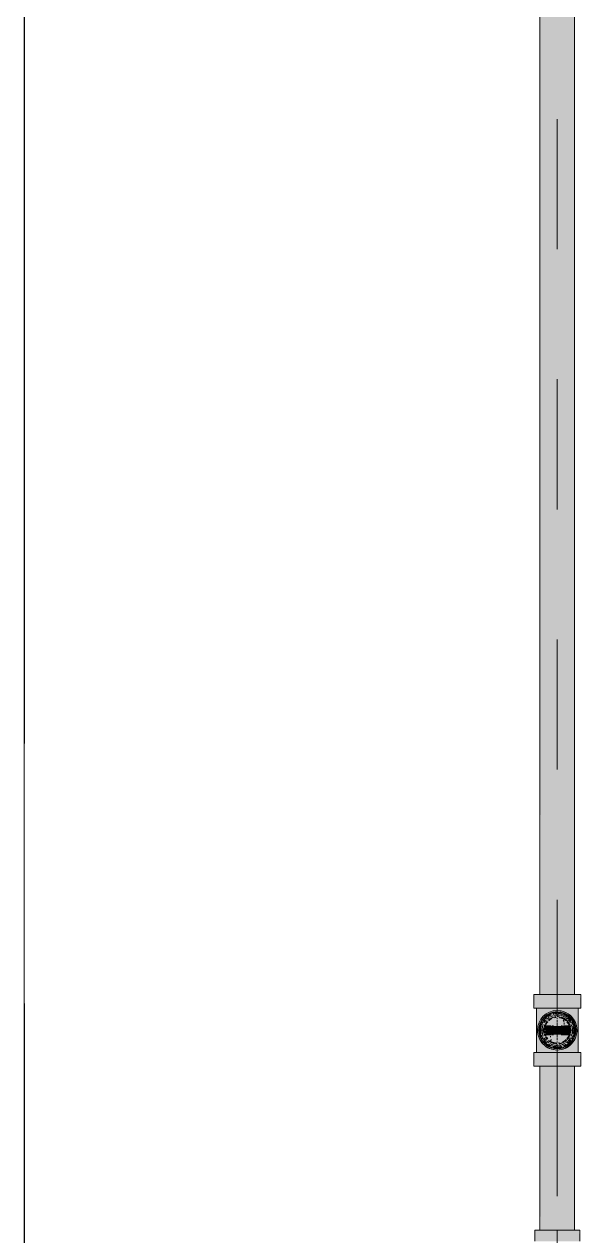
# Model space of a CAD drawing. Header units: millimetres. Extents: x -4000 to 187956, y -58990 to 162485.
# Drawn here: x 98000 to 98679, y 128199 to 129678 of the extents above; entities that cross this region are included whole.
import ezdxf

# ---------------------------------------------------------------- set-up
doc = ezdxf.new("R2010")
doc.units = ezdxf.units.MM
for name, pattern in [('Dash 1_16_', [317.5, 158.75, -158.75]), ('Grid Line', [2222.5, 1270, -317.5, 317.5, -317.5]), ('Grid Line 12_5mm', [2150, 1250, -300, 300, -300])]:
    doc.linetypes.add(name, pattern=pattern)
for name, color, linetype, lineweight in [('F-SPRN', 3, 'Continuous', 9), ('P-PIPE', 3, 'Continuous', 9), ('P-PIPE-CNTR', 3, 'Continuous', 9), ('S-GRID', 1, 'Continuous', 30)]:
    doc.layers.add(name, color=color, linetype=linetype, lineweight=lineweight)

# ---------------------------------------------------------------- blocks, each defined once
blk = doc.blocks.new('CMF2_NHAXUONG_A_rvt-1-FFS - TANG 1')
at = {"layer": 'S-GRID', "linetype": 'Grid Line 12_5mm', "lineweight": 9}
blk.add_line((98000, 161185.2), (98000, -16487.4), dxfattribs=at)
blk = doc.blocks.new('Sprinkler_Up - DN20-V371-FFS - TANG 1')
at = {"layer": 'F-SPRN', "transparency": 33554534}
for points in [[(-13.5, 0), (-3.9, 0.7), (-1.7, 2.9), (-1.2, 3.5), (-0.6, 4), (0.6, 4), (1.2, 3.5), (1.7, 2.9), (4.6, 0), (22.2, 0), (18, 13.1), (6.9, 21.2), (-6.9, 21.2), (-18, 13.1), (-22.2, 0)], [(0, -16.7), (4.3, -16.1), (11.8, -11.8), (16.1, -4.3), (16.1, 4.3), (11.8, 11.8), (8.3, 14.4), (0, 16.7), (-4.3, 16.1), (-11.8, 11.8), (-16.1, 4.3), (-16.1, -4.3), (-11.8, -11.8), (-8.3, -14.4)], [(0, -15.6), (7.8, -13.5), (13.5, -7.8), (15.1, -4), (15.1, 4), (13.5, 7.8), (7.8, 13.5), (0, 15.6), (-7.8, 13.5), (-11, 11), (-15.1, 4), (-15.1, -4), (-11, -11), (-7.8, -13.5)], [(6.9, -21.2), (18, -13.1), (22.2, 0), (3.9, -0.7), (1.7, -2.9), (1.2, -3.5), (0.6, -4), (-0.6, -4), (-1.2, -3.5), (-1.7, -2.9), (-4.6, 0), (-22.2, 0), (-18, -13.1), (-6.9, -21.2), (3.4, -21.2)], [(-10.9, -5.5), (-10.9, 5.4), (-14.5, 5.4), (-14.5, -5.5)], [(-7.7, -5.5), (-7.7, 5.4), (-10.9, 5.4), (-10.9, -5.5)], [(0, -5.5), (0, 5.4), (-7.7, 5.4), (-7.7, -5.5)], [(0, 0), (5.7, 0), (2.9, 4.9), (-2.9, 4.9), (-5.7, 0)], [(2.9, -4.9), (5.7, 0), (-5.7, 0), (-2.9, -4.9)], [(-4.6, 0), (4.6, 0), (0, 4.6)], [(0, -4.6), (4.6, 0), (-4.6, 0)], [(0, -2.6), (1.3, 0), (-1.8, 0)], [(-1.3, 0), (1.8, 0), (0, 2.6)], [(7.7, -5.5), (7.7, 5.4), (0, 5.4), (0, -5.5)], [(10.9, -5.5), (10.9, 5.4), (7.7, 5.4), (7.7, -5.5)], [(14.5, -5.5), (14.5, 5.4), (10.9, 5.4), (10.9, -5.5)]]:
    blk.add_hatch(color=1, dxfattribs=at).paths.add_polyline_path(points)
at = {"layer": 'F-SPRN', "color": 1}
for p, q in [((-11.5, 5.4), (-14.5, 5.4)), ((-14.5, 5.4), (-11.3, 5.4)), ((-14.5, 5.4), (-14.5, 3.7)), ((-14.5, 3.3), (-14.5, 0)), ((-11.5, 5.4), (-11.5, 4)), ((-10.9, 1.9), (-10.9, 3.6)), ((-10.8, 5.4), (-8, 5.4)), ((-8.1, 5.4), (-10.8, 5.4)), ((-8.1, 5.4), (-8.1, 2.8)), ((-8.1, 2.5), (-8.1, 0.7)), ((-7.7, 4.8), (-7.7, 2.7)), ((-7.7, 4.8), (-7.7, 2.7)), ((-7.7, 2.1), (-7.7, 0.5)), ((-7.7, 2.1), (-7.7, 0.5)), ((-6.7, 5.4), (-4.7, 5.4)), ((-5.8, 3.8), (-5.8, 2.2)), ((-2.1, 0), (-2.1, 0)), ((-2.1, 0), (-2.1, -0.1)), ((0, 2.1), (-0.1, 2.1)), ((2.1, 0), (2.1, 0.1)), ((2.1, 0), (2.1, 0)), ((4.7, 5.4), (6.5, 5.4)), ((7.7, 5.4), (10.8, 5.4)), ((7.7, 5.2), (7.7, 2.7)), ((7.7, 5.2), (7.7, 2.7)), ((7.7, 2.3), (7.7, 0.5)), ((7.7, 2.3), (7.7, 0.5)), ((10.8, 5.4), (8.1, 5.4)), ((8.1, 5.4), (8.1, 2.8)), ((8.1, 2.5), (8.1, 0.4)), ((10.9, 5.4), (14.5, 5.4)), ((10.9, 3.6), (10.9, 0.2)), ((14.5, 5.4), (11.5, 5.4)), ((11.5, 5.4), (11.5, 4)), ((11.5, 3), (11.5, 0.2)), ((14.5, 5.4), (14.5, -5.5)), ((-14.5, -1.3), (-14.5, -3.7)), ((-11.1, -5.5), (-14.5, -5.5)), ((-14.5, -5.5), (-11.5, -5.5)), ((-10.9, -2.6), (-10.9, -1.3)), ((-10.8, -5.5), (-8.1, -5.5)), ((-7.8, -5.5), (-10.8, -5.5)), ((-8.1, -4.2), (-8.1, -5.5)), ((-7.7, -2.7), (-7.7, -4)), ((-7.7, -2.7), (-7.7, -4)), ((-7, -5.5), (-5.8, -5.5)), ((-4.8, -5.5), (-7, -5.5)), ((-5.8, -2.3), (-5.8, -3.8)), ((-2.1, -0.3), (-2, -0.4)), ((-2, -0.4), (-2, -0.5)), ((-2, -0.5), (-2, -0.6)), ((-2, -0.6), (-2, -0.7)), ((-2, -0.7), (-1.9, -0.7)), ((-1.9, -0.7), (-1.9, -0.8)), ((-1.9, -0.8), (-1.9, -0.9)), ((-1.9, -0.9), (-1.8, -1)), ((-1.8, -1), (-1.8, -1.1)), ((-1.8, -1), (-1.8, -1)), ((-1.8, -1.1), (-1.7, -1.2)), ((-1.7, -1.2), (-1.6, -1.3)), ((-1.7, -1.2), (-1.7, -1.2)), ((-1.6, -1.3), (-1.6, -1.4)), ((-1.6, -1.4), (-1.5, -1.4)), ((-1.5, -1.4), (-1.4, -1.5)), ((-1.4, -1.5), (-1.3, -1.6)), ((-1.4, -1.5), (-1.4, -1.5)), ((-1.3, -1.6), (-1.3, -1.7)), ((-1.3, -1.7), (-1.2, -1.7)), ((-1.2, -1.7), (-1.1, -1.7)), ((-1.1, -1.7), (-1.1, -1.8)), ((-1.1, -1.8), (-1, -1.8)), ((-1, -1.8), (-0.9, -1.9)), ((-0.9, -1.9), (-0.8, -1.9)), ((-0.8, -1.9), (-0.7, -2)), ((-0.8, -1.9), (-0.8, -1.9)), ((-0.7, -2), (-0.6, -2)), ((-0.6, -2), (-0.5, -2)), ((-0.5, -2), (-0.4, -2)), ((-0.4, -2), (-0.3, -2.1)), ((-0.4, -2), (-0.4, -2)), ((-0.3, -2.1), (-0.2, -2.1)), ((-0.2, -2.1), (-0.1, -2.1)), ((-0.1, -2.1), (0, -2.1)), ((0, -2.1), (0.1, -2.1)), ((0.1, -2.1), (0.2, -2.1)), ((0.1, -2.1), (0.1, -2.1)), ((0.2, -2.1), (0.3, -2.1)), ((0.3, -2.1), (0.4, -2)), ((0.4, -2), (0.5, -2)), ((0.5, -2), (0.6, -2)), ((0.6, -2), (0.7, -2)), ((0.6, -2), (0.6, -2)), ((0.7, -2), (0.8, -1.9)), ((0.8, -1.9), (0.9, -1.9)), ((0.9, -1.9), (1, -1.8)), ((0.9, -1.9), (0.9, -1.9)), ((1, -1.8), (1.1, -1.8)), ((1.1, -1.8), (1.2, -1.7)), ((1.2, -1.7), (1.3, -1.6)), ((1.2, -1.7), (1.2, -1.7)), ((1.3, -1.6), (1.4, -1.6)), ((1.4, -1.5), (1.5, -1.5)), ((1.4, -1.6), (1.4, -1.5)), ((1.5, -1.4), (1.6, -1.3)), ((1.5, -1.5), (1.5, -1.4)), ((1.6, -1.3), (1.7, -1.2)), ((1.6, -1.3), (1.6, -1.3)), ((1.7, -1.1), (1.8, -1.1)), ((1.7, -1.2), (1.7, -1.1)), ((1.8, -1), (1.9, -0.9)), ((1.8, -1.1), (1.8, -1)), ((1.9, -0.8), (2, -0.7)), ((1.9, -0.8), (1.9, -0.8)), ((1.9, -0.9), (1.9, -0.8)), ((2, -0.4), (2.1, -0.3)), ((2, -0.5), (2, -0.4)), ((2, -0.5), (2, -0.5)), ((2, -0.6), (2, -0.5)), ((2, -0.7), (2, -0.6)), ((2.1, -0.1), (2.1, 0)), ((2.1, -0.2), (2.1, -0.1)), ((2.1, -0.3), (2.1, -0.2)), ((7, -5.5), (4.8, -5.5)), ((5.8, -2.2), (5.8, -3.8)), ((5.8, -5.5), (7, -5.5)), ((7.7, -0.5), (7.7, -2.3)), ((7.7, -0.5), (7.7, -2.3)), ((7.7, -2.7), (7.7, -5.4)), ((7.7, -2.7), (7.7, -5.4)), ((10.8, -5.5), (7.7, -5.5)), ((8.1, -0.4), (8.1, -2.5)), ((8.1, -2.8), (8.1, -5.5)), ((8.1, -5.5), (10.8, -5.5)), ((10.9, -0.2), (10.9, -3.6)), ((14.5, -5.5), (10.9, -5.5)), ((11.5, -0.2), (11.5, -3)), ((11.5, -4), (11.5, -5.5)), ((11.5, -5.5), (14.5, -5.5))]:
    blk.add_line(p, q, dxfattribs=at)
at = {"layer": 'F-SPRN', "color": 1, "flags": 128}
for points in [[(-0.6, 2), (-0.7, 2), (-0.8, 1.9), (-0.9, 1.9), (-0.9, 1.9), (-1, 1.8), (-1.1, 1.8), (-1.2, 1.7), (-1.2, 1.7), (-1.3, 1.6), (-1.4, 1.6), (-1.4, 1.5), (-1.5, 1.5), (-1.5, 1.4), (-1.6, 1.3), (-1.6, 1.3), (-1.7, 1.2), (-1.7, 1.1), (-1.8, 1.1), (-1.8, 1), (-1.9, 0.9), (-1.9, 0.8), (-1.9, 0.8), (-2, 0.7), (-2, 0.6), (-2, 0.5), (-2, 0.5), (-2, 0.4), (-2.1, 0.3), (-2.1, 0.2), (-2.1, 0.1), (-2.1, 0)], [(-0.5, 2), (-0.6, 2), (-0.6, 2)], [(-0.1, 2.1), (-0.1, 2.1), (-0.2, 2.1), (-0.3, 2.1), (-0.4, 2), (-0.5, 2)], [(2.1, 0.1), (2.1, 0.2), (2.1, 0.2), (2.1, 0.3), (2, 0.4), (2, 0.5), (2, 0.6), (2, 0.7), (1.9, 0.7), (1.9, 0.8), (1.9, 0.9), (1.8, 1), (1.8, 1), (1.8, 1.1), (1.7, 1.2), (1.7, 1.2), (1.6, 1.3), (1.6, 1.4), (1.5, 1.4), (1.4, 1.5), (1.4, 1.5), (1.3, 1.6), (1.3, 1.7), (1.2, 1.7), (1.1, 1.7), (1.1, 1.8), (1, 1.8), (0.9, 1.9), (0.8, 1.9), (0.8, 1.9), (0.7, 2), (0.6, 2), (0.5, 2), (0.4, 2), (0.4, 2), (0.3, 2.1), (0.2, 2.1), (0.1, 2.1), (0, 2.1)], [(-2.1, -0.1), (-2.1, -0.2), (-2.1, -0.2), (-2.1, -0.3)]]:
    blk.add_lwpolyline(points, dxfattribs=at)
at = {"layer": 'F-SPRN', "color": 1}
for radius, start, end in [(22.2, 360, 180), (21.9, 126.6942, 143.2701), (21.9, 108.2621, 125.7507), (16.7, 106.5995, 120), (16.7, 106.5995, 120), (21.9, 99.348, 107.901), (16.7, 96.4143, 105), (16.7, 96.4143, 105), (21.9, 90.145, 98.8503), (15.6, 95.5762, 100.6843), (15.6, 95.5762, 100.6843), (16.7, 83.0684, 90), (16.7, 83.0684, 90), (21.9, 72.5583, 89.4624), (15.6, 75.573, 80.5892), (15.6, 75.573, 80.5892), (15.6, 67.5614, 74.5481), (15.6, 67.5614, 74.5481), (16.7, 60, 75), (16.7, 60, 75), (21.9, 54.2493, 71.7379), (21.9, 36.7299, 53.3058), (21.9, 165.6773, 179.2615), (21.9, 144.7698, 164.8151), (16.7, 167.6802, 180), (16.7, 167.6802, 180), (16.7, 155.3879, 164.9693), (16.7, 155.3879, 164.9693), (15.6, 166.4265, 180), (15.6, 166.4265, 180), (15.6, 150.9409, 165), (15.6, 159.6139, 165), (16.7, 136.7213, 149.931), (16.7, 136.7213, 149.931), (15.6, 150.9409, 156.3845), (15.6, 138.4214, 150), (15.6, 138.4214, 150), (16.7, 121.4181, 130.5751), (16.7, 121.4181, 130.5751), (15.6, 120.5262, 133.2078), (15.6, 120.5262, 133.2078), (15.6, 114.4363, 119.9813), (15.6, 114.4363, 119.9813), (4.63, 155.7832, 180), (4.63, 155.7832, 180), (4.63, 109.0192, 138.2703), (4.63, 109.0192, 138.2703), (2.56, 109.0192, 168.8278), (2.56, 109.0192, 168.8278), (2.04, 109.0192, 180), (4.63, 17.9592, 90), (4.63, 17.9592, 90), (3.81, 57.0577, 90), (2.56, 14.5599, 90), (2.56, 14.5599, 90), (2.04, 10.4703, 90), (3.81, 16.1605, 43.8358), (15.6, 60.0187, 65.5637), (15.6, 60.0187, 65.5637), (15.6, 46.7922, 60), (15.6, 46.7922, 60), (16.7, 49.4249, 58.5819), (16.7, 49.4249, 58.5819), (15.6, 30, 41.5786), (15.6, 30, 41.5786), (16.7, 30, 43.2787), (16.7, 30, 43.2787), (15.6, 23.6155, 29.5646), (15.6, 15, 29.5646), (15.6, 15, 20.3861), (16.7, 15, 24.6121), (16.7, 15, 24.6121), (15.6, 360, 13.6618), (15.6, 0, 13.6618), (16.7, 360, 12.3198), (16.7, 0, 12.3198), (21.9, 15.1849, 35.2302), (21.9, 0.7385, 14.3227), (22.2, 180, 360), (21.9, 180.7385, 194.3227), (21.9, 195.1849, 215.2302), (21.9, 216.7299, 233.3058), (16.7, 180, 192.3198), (16.7, 180, 192.3198), (16.7, 195.0307, 204.6121), (16.7, 195.0307, 204.6121), (15.6, 181.9082, 193.6618), (15.6, 181.9082, 193.6618), (15.6, 197.3339, 209.5646), (15.6, 197.3339, 209.5646), (16.7, 210.069, 223.2787), (16.7, 210.069, 223.2787), (15.6, 212.5472, 221.5786), (15.6, 212.5472, 221.5786), (16.7, 229.4249, 238.5819), (16.7, 229.4249, 238.5819), (15.6, 233.795, 240), (15.6, 233.795, 240), (16.7, 240, 255), (16.7, 240, 255), (15.6, 240.0187, 254.5481), (15.6, 240.0187, 254.5481), (4.63, 197.9592, 0), (4.63, 197.9592, 360), (3.81, 196.1605, 360), (2.56, 191.1677, 270), (2.56, 191.1677, 270), (2.04, 190.4703, 270), (2.04, 270, 0), (2.56, 270, 0), (2.56, 270, 360), (16.7, 286.5995, 300), (16.7, 286.5995, 300), (15.6, 294.4363, 299.9813), (15.6, 294.4363, 299.9813), (15.6, 300, 313.2078), (15.6, 300, 313.2078), (16.7, 301.4181, 310.5751), (16.7, 301.4181, 310.5751), (15.6, 318.4214, 330), (15.6, 318.4214, 330), (16.7, 316.7213, 330), (16.7, 316.7213, 330), (21.9, 306.6942, 323.2701), (15.6, 330.4354, 345), (15.6, 330.4354, 336.3845), (15.6, 339.6139, 345), (15.6, 346.3382, 360), (15.6, 346.3382, 360), (16.7, 335.3879, 345), (16.7, 335.3879, 345), (16.7, 347.6802, 360), (16.7, 347.6802, 360), (21.9, 324.7698, 344.8151), (21.9, 345.6773, 359.2615), (21.9, 234.9759, 251.7379), (21.9, 252.5583, 269.4624), (15.6, 255, 267.64), (15.6, 255, 267.64), (16.7, 263.0684, 270), (16.7, 263.0684, 270), (21.9, 270.145, 278.8503), (15.6, 275.5762, 280.6843), (15.6, 275.5762, 280.6843), (16.7, 276.4143, 285), (16.7, 276.4143, 285), (21.9, 279.348, 287.901), (21.9, 288.2621, 305.0241)]:
    blk.add_arc((0, 0), radius, start, end, dxfattribs=at)
blk = doc.blocks.new('Steel_Transition_Threaded_HoaPhat - Standard-V373-FFS - TANG 1')
at = {"layer": 'P-PIPE', "lineweight": 13, "transparency": 33554534}
h = blk.add_hatch(color=1, dxfattribs=at)
h.paths.add_polyline_path([(98650, 128427.6), (98655.8, 128428.4), (98664.4, 128433), (98665.9, 128434.2), (98669.5, 128438.8), (98671.7, 128444.3), (98672.5, 128450.1), (98671.7, 128455.9), (98669.5, 128461.3), (98665.9, 128466), (98661.3, 128469.6), (98655.8, 128471.8), (98650, 128472.6), (98644.2, 128471.8), (98638.8, 128469.6), (98634.1, 128466), (98630.5, 128461.3), (98628.3, 128455.9), (98627.5, 128450.1), (98628.3, 128444.3), (98630.5, 128438.8), (98635.6, 128433), (98638.8, 128430.6), (98644.2, 128428.4)])
h.paths.add_polyline_path([(98650, 128430), (98644.8, 128430.7), (98639.5, 128433), (98635.8, 128435.9), (98632.6, 128440), (98630.6, 128444.9), (98629.9, 128450.1), (98630.6, 128455.3), (98632.6, 128460.1), (98635.8, 128464.3), (98640, 128467.5), (98644.8, 128469.5), (98650, 128470.2), (98655.2, 128469.5), (98660.1, 128467.5), (98664.2, 128464.3), (98667.4, 128460.1), (98669.4, 128455.3), (98670.1, 128450.1), (98669.4, 128444.9), (98667.4, 128440), (98664.2, 128435.9), (98660.1, 128432.7), (98655.2, 128430.7)])
for points in [[(98650, 128430), (98650, 128433.7), (98641.8, 128435.9), (98635.8, 128441.9), (98633.6, 128450.1), (98635.8, 128458.3), (98641.8, 128464.3), (98650, 128466.5), (98650, 128470.2), (98644.8, 128469.5), (98640, 128467.5), (98635.8, 128464.3), (98632.6, 128460.1), (98630.6, 128455.3), (98629.9, 128450.1), (98630.6, 128444.9), (98632.6, 128440), (98635.8, 128435.9), (98640, 128432.7), (98644.8, 128430.7)], [(98650, 128431.6), (98656.7, 128433), (98659.3, 128434.1), (98663.1, 128437), (98666, 128440.8), (98667.9, 128445.3), (98668.5, 128450.1), (98667.9, 128454.9), (98666, 128459.3), (98663.1, 128463.2), (98659.3, 128466.1), (98654.8, 128468), (98650, 128468.6), (98645.2, 128468), (98640.8, 128466.1), (98636.9, 128463.2), (98634, 128459.3), (98632.1, 128454.9), (98631.5, 128450.1), (98632.1, 128445.3), (98634, 128440.8), (98636.9, 128437), (98643.3, 128433), (98645.2, 128432.2)], [(98650, 128430), (98655.2, 128430.7), (98660.5, 128433), (98664.2, 128435.9), (98667.4, 128440), (98669.4, 128444.9), (98670.1, 128450.1), (98669.4, 128455.3), (98667.4, 128460.1), (98664.2, 128464.3), (98660.1, 128467.5), (98655.2, 128469.5), (98650, 128470.2), (98650, 128466.5), (98658.2, 128464.3), (98664.2, 128458.3), (98666.4, 128450.1), (98664.2, 128441.9), (98658.2, 128435.9), (98650, 128433)]]:
    blk.add_hatch(color=1, dxfattribs=at).paths.add_polyline_path(points)
at = {"layer": 'P-PIPE', "color": 20, "lineweight": 13}
for radius, start, end in [(22.5, 90, 270), (22.5, 90, 195), (22.5, 270, 90), (22.5, 300, 90), (20.1, 150, 162.7449), (18.5, 157.6232, 165), (18.5, 157.6232, 165), (20.1, 135, 148.1553), (18.5, 136.4297, 150), (18.5, 136.4297, 150), (20.1, 128.8856, 135), (16.4, 143.5463, 150), (18.5, 123.4976, 133.2041), (18.5, 123.4976, 133.2041), (20.1, 109.6859, 125.0043), (16.4, 121.0738, 128.0319), (18.5, 106.819, 120), (18.5, 106.819, 120), (16.4, 113.4045, 120), (16.4, 107.4657, 111.9681), (20.1, 100.9975, 105), (18.5, 91.4353, 103.2046), (18.5, 91.4353, 103.2046), (16.4, 96.2132, 104.6042), (20.1, 90.5246, 98.5089), (18.5, 78.0986, 90), (18.5, 78.0986, 90), (20.1, 75.0607, 87.9279), (18.5, 60, 75), (18.5, 60, 75), (16.4, 66.9681, 72.9388), (20.1, 54.9957, 75), (16.4, 60.5934, 66.5955), (18.5, 46.7959, 56.5024), (18.5, 46.7959, 56.5024), (20.1, 31.8447, 51.1144), (18.5, 30, 43.5703), (18.5, 30, 43.5703), (18.5, 15, 22.3768), (18.5, 15, 22.3768), (20.1, 17.2551, 30), (22.5, 195, 270), (20.1, 166.0499, 193.9501), (20.1, 197.2551, 210), (18.5, 166.5939, 193.4061), (18.5, 166.5939, 180), (18.5, 180, 193.4061), (18.5, 195, 202.3768), (18.5, 195, 202.3768), (16.4, 180.8106, 191.4533), (16.4, 168.5467, 175.1607), (16.4, 158.0319, 163.506), (16.4, 210.6635, 216.4537), (16.4, 338.0319, 342.8691), (16.4, 351.9681, 0), (16.4, 0, 6.4537), (18.5, 337.6232, 345), (18.5, 337.6232, 345), (20.1, 330, 342.7449), (18.5, 346.5939, 13.4061), (18.5, 0, 13.4061), (18.5, 346.5939, 0), (20.1, 346.0499, 13.9501), (20.1, 211.8447, 231.1144), (18.5, 210, 223.5703), (18.5, 210, 223.5703), (18.5, 226.7959, 236.5024), (18.5, 226.7959, 236.5024), (20.1, 238.4084, 240), (20.1, 240, 255), (18.5, 240, 248.4953), (18.5, 240, 248.4953), (16.4, 240, 246.5955), (18.5, 248.8886, 255), (18.5, 248.8886, 255), (20.1, 255.0607, 267.9279), (18.5, 258.0986, 270), (18.5, 258.0986, 270), (16.4, 264.1652, 268.506), (22.5, 270, 285), (20.1, 270.5246, 278.5089), (18.5, 271.4353, 283.2046), (18.5, 271.4353, 283.2046), (16.4, 276.2132, 283.9063), (20.1, 280.9975, 285), (16.4, 287.4657, 291.9681), (18.5, 286.819, 291.1114), (18.5, 286.819, 291.1114), (22.5, 285, 300), (16.4, 293.5463, 300), (18.5, 291.5047, 300), (18.5, 291.5047, 300), (20.1, 289.6859, 301.5916), (18.5, 303.4976, 313.2041), (18.5, 303.4976, 313.2041), (20.1, 308.8856, 328.1553), (18.5, 316.4297, 330), (18.5, 316.4297, 330)]:
    blk.add_arc((98650, 128450.1), radius, start, end, dxfattribs=at)

msp = doc.modelspace()

# ---------------------------------------------------------------- block references
at = {"lineweight": 5}
msp.add_blockref('CMF2_NHAXUONG_A_rvt-1-FFS - TANG 1', (0, 0), dxfattribs=at)

# ---------------------------------------------------------------- next in the draw order: hatches: boundary and pattern name
at = {"layer": 'P-PIPE', "transparency": 33554534}
for points in [[(98650, 128493.7), (98650, 131149.4), (98628.9, 131149.4), (98629.6, 128493.7), (98644.5, 128493.7)], [(98650, 128493.7), (98671.1, 128493.7), (98670.4, 131149.4), (98650, 131149.4), (98650, 128506)], [(98629.8, 128477), (98650, 128477), (98650, 128493.7), (98621.4, 128493.7), (98622.4, 128477), (98625.4, 128477)], [(98678.6, 128477), (98677.7, 128493.7), (98650, 128493.7), (98650, 128477), (98677.7, 128477)], [(98624.7, 128423.1), (98650, 128423.1), (98650, 128428.9), (98640.8, 128431.3), (98633.9, 128436.8), (98631.7, 128439.4), (98629.2, 128446.2), (98629.2, 128454), (98633.9, 128463.4), (98637.7, 128467), (98644.3, 128470.2), (98650, 128471.2), (98650, 128477), (98624.7, 128477)], [(98650, 128426), (98656.2, 128426.8), (98662.1, 128429.2), (98667.1, 128433), (98670.9, 128438), (98673.3, 128443.8), (98674.1, 128450.1), (98673.3, 128456.3), (98670.9, 128462.1), (98667.1, 128467.1), (98662.1, 128471), (98656.2, 128473.4), (98650, 128474.2), (98643.8, 128473.4), (98637.9, 128471), (98633, 128467.1), (98629.1, 128462.1), (98626.7, 128456.3), (98625.9, 128450.1), (98626.7, 128443.8), (98629.1, 128438), (98633, 128433), (98637.9, 128429.2), (98643.8, 128426.8)], [(98671.9, 128423.1), (98675.3, 128423.1), (98674.4, 128477), (98650, 128477), (98650, 128471.2), (98659.2, 128468.9), (98666.1, 128463.4), (98668.3, 128460.7), (98670.8, 128454), (98670.8, 128446.2), (98666.1, 128436.8), (98662, 128433), (98655.7, 128430), (98650, 128428.9), (98650, 128423.1), (98667.9, 128423.1)], [(98641.7, 128435.6), (98642.8, 128437.6), (98641.7, 128441.7), (98642.8, 128445.9), (98645.8, 128449), (98657.2, 128454.3), (98658.4, 128458.4), (98657.2, 128462.6), (98655.9, 128464.3), (98650, 128466.8), (98641.7, 128464.6), (98635.5, 128458.4), (98633.3, 128450.1), (98635.5, 128441.7), (98638.2, 128438.3)], [(98650, 128433.4), (98658.4, 128435.6), (98661.8, 128438.3), (98666.1, 128445.8), (98666.1, 128454.4), (98661.8, 128461.9), (98658.4, 128464.6), (98650, 128466.8), (98645.7, 128466.2), (98638.2, 128461.9), (98633.9, 128454.4), (98633.9, 128445.8), (98638.2, 128438.3), (98641.7, 128435.6)], [(98650, 128406.4), (98650, 128423.1), (98621.4, 128423.1), (98622.4, 128406.4), (98642.6, 128406.4)], [(98678.6, 128406.4), (98677.7, 128423.1), (98650, 128423.1), (98650, 128406.4), (98677.7, 128406.4)], [(98644.5, 128206), (98650, 128206), (98650, 128406.4), (98628.9, 128406.4), (98629.6, 128206), (98639.5, 128206)], [(98650, 128206), (98671.1, 128206), (98670.4, 128406.4), (98650, 128406.4), (98650, 128360)], [(98622.7, 128192.7), (98677.4, 128192.7), (98676.4, 128206), (98622.7, 128206)]]:
    msp.add_hatch(color=1, dxfattribs=at).paths.add_polyline_path(points)

# ---------------------------------------------------------------- next in the draw order: linework, layer by layer
at = {"layer": 'P-PIPE', "color": 20, "lineweight": 13}
for p, q in [((98628.9, 131149.4), (98628.9, 128493.7)), ((98671.1, 128493.7), (98671.1, 131149.4)), ((98621.4, 128493.7), (98621.4, 128477)), ((98625.2, 128493.7), (98621.4, 128493.7)), ((98650, 128493.7), (98621.4, 128493.7)), ((98625.3, 128493.7), (98625.2, 128493.7)), ((98628.8, 128493.7), (98625.3, 128493.7)), ((98628.9, 128493.7), (98629.6, 128493.7)), ((98629.7, 128493.7), (98635.1, 128493.7)), ((98635, 128493.7), (98629.8, 128493.7)), ((98635.6, 128493.7), (98664.4, 128493.7)), ((98642.6, 128493.7), (98635.7, 128493.7)), ((98650, 128493.7), (98642.6, 128493.7)), ((98657.4, 128493.7), (98650, 128493.7)), ((98678.6, 128493.7), (98650, 128493.7)), ((98664.3, 128493.7), (98657.4, 128493.7)), ((98664.9, 128493.7), (98670.3, 128493.7)), ((98670.2, 128493.7), (98665, 128493.7)), ((98670.4, 128493.7), (98671.1, 128493.7)), ((98678.6, 128493.7), (98671.2, 128493.7)), ((98678.6, 128477), (98678.6, 128493.7)), ((98621.4, 128477), (98624.6, 128477)), ((98621.4, 128477), (98650, 128477)), ((98624.7, 128477), (98624.7, 128423.1)), ((98625.6, 128477), (98624.7, 128477)), ((98642.6, 128477), (98624.7, 128477)), ((98625.2, 128477), (98625.3, 128477)), ((98625.5, 128477), (98629.8, 128477)), ((98628.1, 128477), (98625.6, 128477)), ((98632.1, 128477), (98628.1, 128477)), ((98629.8, 128477), (98634.7, 128477)), ((98634.6, 128477), (98632.1, 128477)), ((98637.4, 128477), (98635.6, 128477)), ((98635.7, 128477), (98641.9, 128477)), ((98641.9, 128477), (98637.4, 128477)), ((98643.4, 128477), (98650, 128477)), ((98650, 128477), (98643.5, 128477)), ((98650, 128477), (98643.5, 128477)), ((98650, 128477), (98656.6, 128477)), ((98650, 128477), (98678.6, 128477)), ((98656.5, 128477), (98650, 128477)), ((98656.5, 128477), (98650, 128477)), ((98675.3, 128477), (98657.4, 128477)), ((98658.1, 128477), (98664.3, 128477)), ((98662.6, 128477), (98658.1, 128477)), ((98664.4, 128477), (98662.6, 128477)), ((98665.3, 128477), (98670.2, 128477)), ((98667.9, 128477), (98665.4, 128477)), ((98671.9, 128477), (98667.9, 128477)), ((98670.2, 128477), (98674.5, 128477)), ((98674.4, 128477), (98671.9, 128477)), ((98675.3, 128477), (98674.4, 128477)), ((98675.3, 128423.1), (98675.3, 128477)), ((98675.4, 128477), (98677.7, 128477)), ((98677.7, 128477), (98678.6, 128477)), ((98633, 128433), (98633, 128433)), ((98667.1, 128433), (98667, 128433)), ((98621.4, 128423.1), (98621.4, 128406.4)), ((98624.6, 128423.1), (98621.4, 128423.1)), ((98650, 128423.1), (98621.4, 128423.1)), ((98624.7, 128423.1), (98625.6, 128423.1)), ((98624.7, 128423.1), (98642.6, 128423.1)), ((98625.3, 128423.1), (98625.2, 128423.1)), ((98629.8, 128423.1), (98625.5, 128423.1)), ((98625.6, 128423.1), (98628.1, 128423.1)), ((98628.1, 128423.1), (98632.1, 128423.1)), ((98634.7, 128423.1), (98629.8, 128423.1)), ((98632.1, 128423.1), (98634.6, 128423.1)), ((98635.6, 128423.1), (98637.4, 128423.1)), ((98641.9, 128423.1), (98635.7, 128423.1)), ((98637.4, 128423.1), (98641.9, 128423.1)), ((98650, 128423.1), (98643.4, 128423.1)), ((98643.5, 128423.1), (98650, 128423.1)), ((98643.5, 128423.1), (98650, 128423.1)), ((98656.6, 128423.1), (98650, 128423.1)), ((98678.6, 128423.1), (98650, 128423.1)), ((98650, 128423.1), (98656.5, 128423.1)), ((98650, 128423.1), (98656.5, 128423.1)), ((98657.4, 128423.1), (98674.4, 128423.1)), ((98664.3, 128423.1), (98658.1, 128423.1)), ((98658.1, 128423.1), (98662.6, 128423.1)), ((98662.6, 128423.1), (98664.4, 128423.1)), ((98670.2, 128423.1), (98665.3, 128423.1)), ((98665.4, 128423.1), (98667.9, 128423.1)), ((98667.9, 128423.1), (98671.9, 128423.1)), ((98674.5, 128423.1), (98670.2, 128423.1)), ((98671.9, 128423.1), (98674.4, 128423.1)), ((98674.4, 128423.1), (98675.3, 128423.1)), ((98674.4, 128423.1), (98675.3, 128423.1)), ((98678.6, 128423.1), (98675.4, 128423.1)), ((98678.6, 128406.4), (98678.6, 128423.1)), ((98621.4, 128406.4), (98628.8, 128406.4)), ((98621.4, 128406.4), (98650, 128406.4)), ((98628.9, 128406.4), (98628.9, 128206)), ((98629.6, 128406.4), (98628.9, 128406.4)), ((98635.1, 128406.4), (98629.7, 128406.4)), ((98629.8, 128406.4), (98635, 128406.4)), ((98664.4, 128406.4), (98635.6, 128406.4)), ((98635.7, 128406.4), (98642.6, 128406.4)), ((98642.6, 128406.4), (98650, 128406.4)), ((98650, 128406.4), (98657.4, 128406.4)), ((98650, 128406.4), (98678.6, 128406.4)), ((98657.4, 128406.4), (98664.3, 128406.4)), ((98670.3, 128406.4), (98664.9, 128406.4)), ((98665, 128406.4), (98670.2, 128406.4)), ((98671.1, 128406.4), (98670.4, 128406.4)), ((98671.1, 128206), (98671.1, 128406.4)), ((98671.2, 128406.4), (98678.6, 128406.4)), ((98622.7, 128206), (98622.7, 128192.7)), ((98628.7, 128206), (98622.7, 128206)), ((98677.4, 128206), (98622.7, 128206)), ((98628.9, 128206), (98629.6, 128206)), ((98631.7, 128206), (98668.3, 128206)), ((98636.3, 128206), (98631.7, 128206)), ((98642.9, 128206), (98636.3, 128206)), ((98650, 128206), (98642.9, 128206)), ((98657.1, 128206), (98650, 128206)), ((98663.7, 128206), (98657.1, 128206)), ((98668.4, 128206), (98663.7, 128206)), ((98670.4, 128206), (98671.1, 128206)), ((98677.4, 128206), (98671.3, 128206)), ((98677.4, 128192.7), (98677.4, 128206))]:
    msp.add_line(p, q, dxfattribs=at)
for radius, start, end in [(24.1, 90, 180), (24.1, 90, 270), (21.1, 90, 96.9789), (24.1, 315, 90), (24.1, 270, 90), (21.1, 81.9789, 87.7707), (21.1, 156.9789, 165), (21.1, 150, 154.6013), (21.1, 141.9789, 146.1637), (21.1, 137.2293, 141.8404), (21.1, 126.9789, 135), (21.1, 111.9789, 125.8689), (21.1, 99.731, 105), (21.1, 75, 81.9292), (21.1, 62.2293, 71.1321), (21.1, 54.1311, 60), (21.1, 38.1596, 53.0211), (21.1, 33.8363, 38.0211), (21.1, 25.3987, 30), (21.1, 15, 23.0211), (24.1, 180, 225), (21.1, 173.0708, 177.9758), (21.1, 182.0242, 194.2622), (21.1, 165.7378, 171.9789), (21.1, 195, 201.9789), (21.1, 338.0211, 345), (21.1, 345.7378, 357.7452), (21.1, 2.0242, 12.7707), (21.1, 206.4435, 210), (24.1, 225.0718, 270), (21.1, 219.3488, 231.9789), (21.1, 234.4307, 245.5764), (21.1, 255, 270), (24.1, 270, 314.9282), (21.1, 270, 278.0211), (21.1, 279.731, 285), (21.1, 293.0211, 305.5693), (21.1, 308.0211, 321.8404), (21.1, 330, 334.6013)]:
    msp.add_arc((98650, 128450.1), radius, start, end, dxfattribs=at)
at = {"layer": 'P-PIPE', "color": 1}
for centre, radius, start, end in [((98650, 128450.1), 16.7, 157.579, 164.2722), ((98650, 128458.4), 8.35, 69.0027, 79.2369), ((98650, 128458.4), 8.35, 50.2727, 60.5692), ((98650, 128458.4), 8.35, 20.1285, 29.0413), ((98650, 128458.4), 8.35, 8.0385, 17.9918), ((98650, 128458.4), 8.35, 352.2824, 1.6717), ((98650, 128450.1), 16.7, 46.0317, 57.203), ((98650, 128450.1), 16.7, 32.3031, 45.2846), ((98650, 128450.1), 16.7, 23.314, 31.0974), ((98650, 128450.1), 16.7, 16.9375, 22.421), ((98650, 128450.1), 16.7, 170.1108, 177.203), ((98650, 128450.1), 16.7, 182.797, 189.8892), ((98650, 128450.1), 16.7, 190.2154, 195.2487), ((98650, 128441.7), 8.35, 172.0327, 181.5407), ((98650, 128441.7), 8.35, 131.0366, 150), ((98650, 128441.7), 8.35, 115.6806, 125.5287), ((98650, 128441.7), 8.35, 100.6842, 111.8703), ((98650, 128441.7), 8.35, 90, 100.6842), ((98650, 128458.4), 8.35, 270, 280.6842), ((98650, 128458.4), 8.35, 316.3183, 330), ((98650, 128450.1), 16.7, 328.9026, 336.686), ((98650, 128450.1), 16.7, 337.2636, 343.0625), ((98650, 128450.1), 16.7, 350.1108, 355.6907), ((98650, 128450.1), 16.7, 231.8726, 237.203), ((98650, 128441.7), 8.35, 199.9004, 209.0413), ((98650, 128450.1), 16.7, 254.7154, 259.6727), ((98650, 128441.7), 8.35, 249.0027, 259.2369), ((98650, 128450.1), 16.7, 264.6626, 270), ((98650, 128450.1), 16.7, 308.1274, 313.9683), ((98650, 128450.1), 16.7, 314.7154, 320.6908)]:
    msp.add_arc(centre, radius, start, end, dxfattribs=at)
at = {"layer": 'P-PIPE-CNTR', "color": 1, "linetype": 'Dash 1_16_'}
for p, q in [((98650, 131149.4), (98650, 128493.7)), ((98650, 131149.4), (98650, 128493.7)), ((98650, 128472.6), (98650, 128475.1)), ((98650, 128471.2), (98650, 128472.6)), ((98650, 128468.6), (98650, 128470.2)), ((98650, 128466.8), (98650, 128468.6)), ((98650, 128463.6), (98650, 128465.2)), ((98650, 128459.8), (98650, 128462.6)), ((98650, 128455.5), (98650, 128459.1)), ((98625, 128450.1), (98627.5, 128450.1)), ((98627.8, 128450.1), (98631.5, 128450.1)), ((98631.5, 128450.1), (98633.3, 128450.1)), ((98636.9, 128450.1), (98638.6, 128450.1)), ((98639.1, 128450.1), (98640.4, 128450.1)), ((98640.4, 128450.1), (98642.3, 128450.1)), ((98645.4, 128450.1), (98647.6, 128450.1)), ((98648.7, 128450.1), (98650, 128450.1)), ((98650, 128452.6), (98650, 128454.3)), ((98650, 128450.1), (98650, 128452.1)), ((98650, 128448), (98650, 128450.1)), ((98650, 128450.1), (98651.3, 128450.1)), ((98650, 128445.9), (98650, 128447.5)), ((98650, 128441.1), (98650, 128444.6)), ((98652.4, 128450.1), (98654.6, 128450.1)), ((98655.7, 128450.1), (98663.5, 128450.1)), ((98666.4, 128450.1), (98667.9, 128450.1)), ((98668.5, 128450.1), (98672.2, 128450.1)), ((98672.5, 128450.1), (98675, 128450.1)), ((98650, 128438.1), (98650, 128440.4)), ((98650, 128435), (98650, 128436.5)), ((98650, 128431.6), (98650, 128433)), ((98650, 128430), (98650, 128431.6)), ((98650, 128427.6), (98650, 128428.9)), ((98650, 128425.1), (98650, 128427.6)), ((98650, 128406.4), (98650, 128206)), ((98650, 128406.4), (98650, 128206))]:
    msp.add_line(p, q, dxfattribs=at)
at = {"layer": 'P-PIPE-CNTR', "color": 20, "lineweight": 13}
for p, q in [((98650, 128474.2), (98650, 128493.7)), ((98650, 128471.2), (98650, 128472.6)), ((98650, 128468.6), (98650, 128470.2)), ((98650, 128466.8), (98650, 128468.6)), ((98650, 128463.6), (98650, 128465.2)), ((98650, 128459.8), (98650, 128462.6)), ((98650, 128455.5), (98650, 128459.1)), ((98650, 128452.6), (98650, 128454.3)), ((98650, 128450.1), (98650, 128452.1)), ((98650, 128448), (98650, 128450.1)), ((98650, 128445.9), (98650, 128447.5)), ((98650, 128441.1), (98650, 128443.6)), ((98650, 128438.1), (98650, 128440.4)), ((98650, 128435), (98650, 128436.5)), ((98650, 128430), (98650, 128431.6)), ((98650, 128427.6), (98650, 128428.9)), ((98650, 128426), (98650, 128427.6)), ((98650, 128406.4), (98650, 128426)), ((98650, 128157), (98650, 128206))]:
    msp.add_line(p, q, dxfattribs=at)
at = {"layer": 'S-GRID', "linetype": 'Grid Line'}
msp.add_line((98000, 161185.2), (98000, -16487.4), dxfattribs=at)

# ---------------------------------------------------------------- next in the draw order: block references
at = {"layer": 'F-SPRN', "color": 1}
msp.add_blockref('Sprinkler_Up - DN20-V371-FFS - TANG 1', (98650, 128450.1), dxfattribs=at)
at = {"layer": 'P-PIPE', "color": 20, "lineweight": 13}
msp.add_blockref('Steel_Transition_Threaded_HoaPhat - Standard-V373-FFS - TANG 1', (0, 0), dxfattribs=at)

doc.saveas('drawing.dxf')
